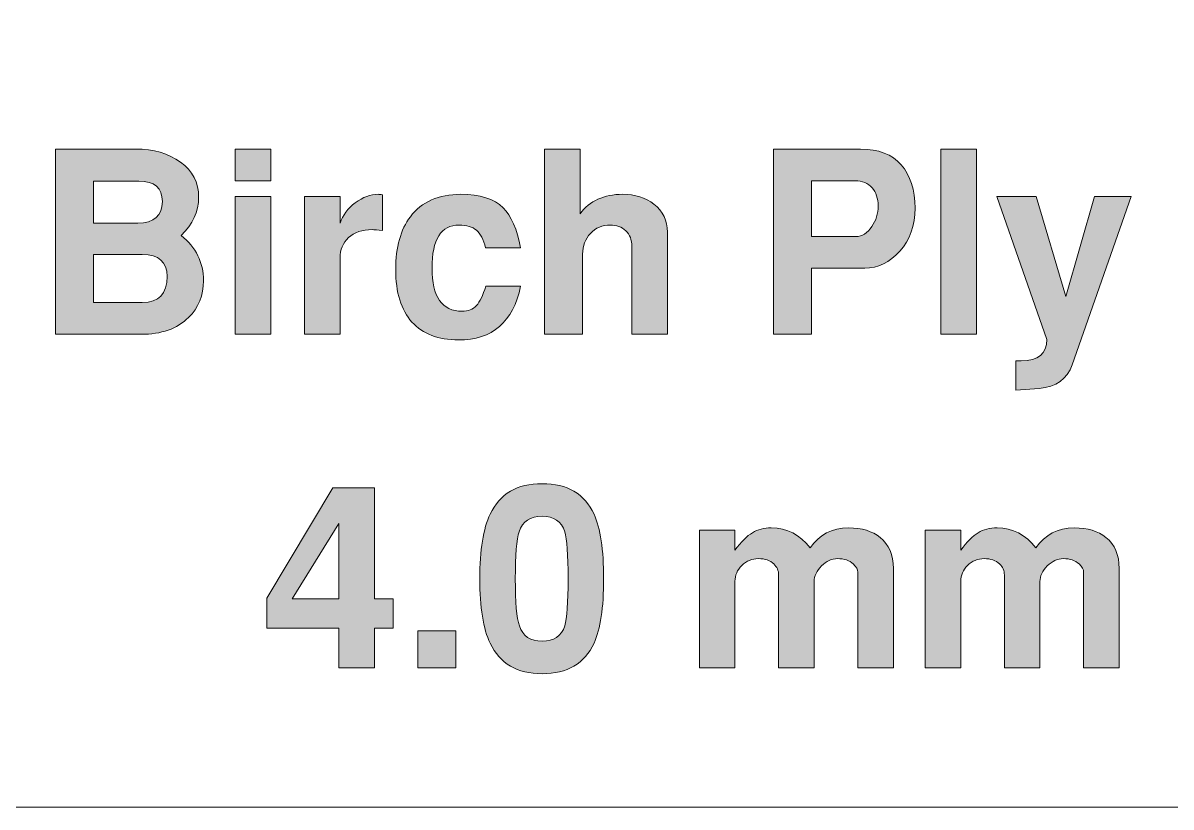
# Model space of a CAD drawing. Header units: inches. Extents: x 0.6 to 10.9, y -3.5 to -1.2.
# Drawn here: x 9.738 to 10.491, y -2.232 to -1.718 of the extents above; entities that cross this region are included whole.
import ezdxf

# ---------------------------------------------------------------- set-up
doc = ezdxf.new("R2010")
doc.units = ezdxf.units.IN
doc.header["$MEASUREMENT"] = 0
doc.layers.add('Layer 1', color=7, linetype='Continuous')

# ---------------------------------------------------------------- blocks, each defined once
blk = doc.blocks.new('block 2')
at = {"layer": 'Layer 1', "color": 7, "lineweight": 5, "true_color": 0xffffff}
blk.add_lwpolyline([(8.36709, -1.17471), (10.87459, -1.17471), (10.87459, -2.23241), (8.36362, -2.23241)], dxfattribs=at)
blk = doc.blocks.new('block 15')
at = {"layer": 'Layer 1', "true_color": 0xed1f24}
h = blk.add_hatch(color=240, dxfattribs=at)
h.dxf.hatch_style = 2
edge = h.paths.add_edge_path()
edge.add_spline(control_points=[(9.85645, -1.88717), (9.85645, -1.89684), (9.85318, -1.9049), (9.84662, -1.91134), (9.83917, -1.91867), (9.82878, -1.92234), (9.81545, -1.92234), (9.81545, -1.92234), (9.75928, -1.92234), (9.75928, -1.92234), (9.75928, -1.92234), (9.75928, -1.80084), (9.75928, -1.80084), (9.75928, -1.80084), (9.81195, -1.80084), (9.81195, -1.80084), (9.82362, -1.80084), (9.83342, -1.80368), (9.84137, -1.80934), (9.84931, -1.81501), (9.85329, -1.82273), (9.85329, -1.83251), (9.85329, -1.84184), (9.84945, -1.85018), (9.84178, -1.85751), (9.85156, -1.86529), (9.85645, -1.87518), (9.85645, -1.88717)], knot_values=[0, 0, 0, 0, 1, 1, 1, 2, 2, 2, 3, 3, 3, 4, 4, 4, 5, 5, 5, 6, 6, 6, 7, 7, 7, 8, 8, 8, 9, 9, 9, 9], degree=3, periodic=1)
edge = h.paths.add_edge_path()
edge.add_spline(control_points=[(9.82945, -1.83518), (9.82945, -1.82629), (9.82429, -1.82185), (9.81395, -1.82185), (9.81395, -1.82185), (9.78429, -1.82185), (9.78429, -1.82185), (9.78429, -1.82185), (9.78429, -1.84934), (9.78429, -1.84934), (9.78429, -1.84934), (9.81329, -1.84934), (9.81329, -1.84934), (9.82406, -1.84934), (9.82945, -1.84462), (9.82945, -1.83518)], knot_values=[0, 0, 0, 0, 1, 1, 1, 2, 2, 2, 3, 3, 3, 4, 4, 4, 5, 5, 5, 5], degree=3, periodic=1)
edge = h.paths.add_edge_path()
edge.add_spline(control_points=[(9.83262, -1.88435), (9.83262, -1.87479), (9.82718, -1.87001), (9.81628, -1.87001), (9.81628, -1.87001), (9.78429, -1.87001), (9.78429, -1.87001), (9.78429, -1.87001), (9.78429, -1.90151), (9.78429, -1.90151), (9.78429, -1.90151), (9.81628, -1.90151), (9.81628, -1.90151), (9.82718, -1.90151), (9.83262, -1.89579), (9.83262, -1.88435)], knot_values=[0, 0, 0, 0, 1, 1, 1, 2, 2, 2, 3, 3, 3, 4, 4, 4, 5, 5, 5, 5], degree=3, periodic=1)
h = blk.add_hatch(color=240, dxfattribs=at)
h.dxf.hatch_style = 2
h.paths.add_polyline_path([(9.90062, -1.82168), (9.87729, -1.82168), (9.87729, -1.80084), (9.90062, -1.80084)])
h.paths.add_polyline_path([(9.90062, -1.92234), (9.87729, -1.92234), (9.87729, -1.83201), (9.90062, -1.83201)])
h = blk.add_hatch(color=240, dxfattribs=at)
h.dxf.hatch_style = 2
edge = h.paths.add_edge_path()
edge.add_spline(control_points=[(10.16095, -1.92234), (10.16095, -1.92234), (10.13761, -1.92234), (10.13761, -1.92234), (10.13761, -1.92234), (10.13761, -1.86471), (10.13761, -1.86471), (10.13761, -1.86037), (10.13628, -1.85694), (10.13362, -1.85444), (10.13095, -1.85193), (10.12756, -1.85067), (10.12345, -1.85067), (10.11823, -1.85067), (10.11389, -1.85248), (10.11045, -1.85611), (10.10701, -1.85973), (10.10529, -1.86426), (10.10529, -1.86972), (10.10529, -1.86972), (10.10529, -1.92234), (10.10529, -1.92234), (10.10529, -1.92234), (10.08028, -1.92234), (10.08028, -1.92234), (10.08028, -1.92234), (10.08028, -1.80084), (10.08028, -1.80084), (10.08028, -1.80084), (10.10362, -1.80084), (10.10362, -1.80084), (10.10362, -1.80084), (10.10362, -1.84334), (10.10362, -1.84334), (10.10995, -1.83479), (10.11928, -1.83051), (10.13162, -1.83051), (10.13972, -1.83051), (10.14656, -1.83268), (10.15212, -1.83701), (10.15801, -1.84167), (10.16095, -1.84779), (10.16095, -1.85534), (10.16095, -1.85534), (10.16095, -1.92234), (10.16095, -1.92234)], knot_values=[0, 0, 0, 0, 1, 1, 1, 2, 2, 2, 3, 3, 3, 4, 4, 4, 5, 5, 5, 6, 6, 6, 7, 7, 7, 8, 8, 8, 9, 9, 9, 10, 10, 10, 11, 11, 11, 12, 12, 12, 13, 13, 13, 14, 14, 14, 15, 15, 15, 15], degree=3, periodic=1)
h = blk.add_hatch(color=240, dxfattribs=at)
h.dxf.hatch_style = 2
edge = h.paths.add_edge_path()
edge.add_spline(control_points=[(10.32345, -1.83967), (10.32345, -1.8509), (10.32012, -1.86026), (10.31345, -1.86776), (10.30678, -1.87526), (10.29912, -1.87901), (10.29045, -1.87901), (10.29045, -1.87901), (10.25562, -1.87901), (10.25562, -1.87901), (10.25562, -1.87901), (10.25562, -1.92234), (10.25562, -1.92234), (10.25562, -1.92234), (10.23062, -1.92234), (10.23062, -1.92234), (10.23062, -1.92234), (10.23062, -1.80084), (10.23062, -1.80084), (10.23062, -1.80084), (10.28778, -1.80084), (10.28778, -1.80084), (10.29956, -1.80084), (10.30845, -1.80429), (10.31445, -1.81118), (10.32045, -1.81807), (10.32345, -1.82757), (10.32345, -1.83967)], knot_values=[0, 0, 0, 0, 1, 1, 1, 2, 2, 2, 3, 3, 3, 4, 4, 4, 5, 5, 5, 6, 6, 6, 7, 7, 7, 8, 8, 8, 9, 9, 9, 9], degree=3, periodic=1)
edge = h.paths.add_edge_path()
edge.add_spline(control_points=[(10.29928, -1.83818), (10.29928, -1.83318), (10.29795, -1.82918), (10.29528, -1.82618), (10.29262, -1.82317), (10.28889, -1.82168), (10.28412, -1.82168), (10.28412, -1.82168), (10.25562, -1.82168), (10.25562, -1.82168), (10.25562, -1.82168), (10.25562, -1.85817), (10.25562, -1.85817), (10.25562, -1.85817), (10.28478, -1.85817), (10.28478, -1.85817), (10.28878, -1.85817), (10.29222, -1.85601), (10.29512, -1.85168), (10.29789, -1.84768), (10.29928, -1.84317), (10.29928, -1.83818)], knot_values=[0, 0, 0, 0, 1, 1, 1, 2, 2, 2, 3, 3, 3, 4, 4, 4, 5, 5, 5, 6, 6, 6, 7, 7, 7, 7], degree=3, periodic=1)
h = blk.add_hatch(color=240, dxfattribs=at)
h.dxf.hatch_style = 2
h.paths.add_polyline_path([(10.36378, -1.92234), (10.34045, -1.92234), (10.34045, -1.80084), (10.36378, -1.80084)])
h = blk.add_hatch(color=240, dxfattribs=at)
h.dxf.hatch_style = 2
edge = h.paths.add_edge_path()
edge.add_spline(control_points=[(9.97395, -1.85417), (9.97084, -1.85384), (9.96856, -1.85368), (9.96712, -1.85368), (9.96056, -1.85368), (9.95542, -1.85543), (9.9517, -1.85893), (9.94798, -1.86243), (9.94612, -1.86684), (9.94612, -1.87218), (9.94612, -1.87218), (9.94612, -1.92234), (9.94612, -1.92234), (9.94612, -1.92234), (9.92278, -1.92234), (9.92278, -1.92234), (9.92278, -1.92234), (9.92278, -1.83201), (9.92278, -1.83201), (9.92278, -1.83201), (9.94612, -1.83201), (9.94612, -1.83201), (9.94612, -1.83201), (9.94612, -1.84951), (9.94612, -1.84951), (9.94779, -1.84418), (9.95112, -1.83967), (9.95612, -1.83601), (9.96112, -1.83234), (9.96612, -1.83051), (9.97112, -1.83051), (9.97167, -1.83051), (9.97262, -1.83062), (9.97395, -1.83084), (9.97395, -1.83084), (9.97395, -1.85417), (9.97395, -1.85417)], knot_values=[0, 0, 0, 0, 1, 1, 1, 2, 2, 2, 3, 3, 3, 4, 4, 4, 5, 5, 5, 6, 6, 6, 7, 7, 7, 8, 8, 8, 9, 9, 9, 10, 10, 10, 11, 11, 11, 12, 12, 12, 12], degree=3, periodic=1)
h = blk.add_hatch(color=240, dxfattribs=at)
h.dxf.hatch_style = 2
edge = h.paths.add_edge_path()
edge.add_spline(control_points=[(10.06462, -1.89084), (10.05973, -1.91429), (10.04612, -1.92601), (10.02378, -1.92601), (10.01056, -1.92601), (10.00039, -1.92209), (9.99329, -1.91426), (9.98617, -1.90643), (9.98262, -1.8949), (9.98262, -1.87968), (9.98262, -1.86523), (9.98584, -1.85373), (9.99228, -1.84517), (9.99962, -1.8354), (10.01067, -1.83051), (10.02545, -1.83051), (10.0379, -1.83051), (10.04712, -1.83346), (10.05312, -1.83934), (10.05845, -1.84456), (10.06228, -1.85335), (10.06462, -1.86568), (10.06462, -1.86568), (10.04155, -1.86568), (10.04155, -1.86568), (10.04022, -1.86017), (10.03824, -1.8563), (10.03562, -1.85405), (10.033, -1.8518), (10.02918, -1.85067), (10.02417, -1.85067), (10.01236, -1.85067), (10.00645, -1.86009), (10.00645, -1.87893), (10.00645, -1.89776), (10.01303, -1.90718), (10.02618, -1.90718), (10.03019, -1.90718), (10.03333, -1.90595), (10.03562, -1.90351), (10.0379, -1.90107), (10.03994, -1.89684), (10.04172, -1.89084), (10.04172, -1.89084), (10.06462, -1.89084), (10.06462, -1.89084)], knot_values=[0, 0, 0, 0, 1, 1, 1, 2, 2, 2, 3, 3, 3, 4, 4, 4, 5, 5, 5, 6, 6, 6, 7, 7, 7, 8, 8, 8, 9, 9, 9, 10, 10, 10, 11, 11, 11, 12, 12, 12, 13, 13, 13, 14, 14, 14, 15, 15, 15, 15], degree=3, periodic=1)
h = blk.add_hatch(color=240, dxfattribs=at)
h.dxf.hatch_style = 2
edge = h.paths.add_edge_path()
edge.add_spline(control_points=[(10.46528, -1.83201), (10.46528, -1.83201), (10.42662, -1.94234), (10.42662, -1.94234), (10.42328, -1.95179), (10.41606, -1.95695), (10.40495, -1.95785), (10.40495, -1.95785), (10.38961, -1.95901), (10.38961, -1.95901), (10.38961, -1.95901), (10.38961, -1.93984), (10.38961, -1.93984), (10.38961, -1.93984), (10.39311, -1.93984), (10.39311, -1.93984), (10.40434, -1.93984), (10.40995, -1.93517), (10.40995, -1.92584), (10.40995, -1.92584), (10.37712, -1.83201), (10.37712, -1.83201), (10.37712, -1.83201), (10.40295, -1.83201), (10.40295, -1.83201), (10.40295, -1.83201), (10.42244, -1.89751), (10.42244, -1.89751), (10.42244, -1.89751), (10.44128, -1.83201), (10.44128, -1.83201), (10.44128, -1.83201), (10.46528, -1.83201), (10.46528, -1.83201)], knot_values=[0, 0, 0, 0, 1, 1, 1, 2, 2, 2, 3, 3, 3, 4, 4, 4, 5, 5, 5, 6, 6, 6, 7, 7, 7, 8, 8, 8, 9, 9, 9, 10, 10, 10, 11, 11, 11, 11], degree=3, periodic=1)
at = {"layer": 'Layer 1', "lineweight": 0}
for points in [[(9.90062, -1.82168), (9.87729, -1.82168), (9.87729, -1.80084), (9.90062, -1.80084), (9.90062, -1.82168)], [(10.36378, -1.92234), (10.34045, -1.92234), (10.34045, -1.80084), (10.36378, -1.80084), (10.36378, -1.92234)], [(9.90062, -1.92234), (9.87729, -1.92234), (9.87729, -1.83201), (9.90062, -1.83201), (9.90062, -1.92234)]]:
    blk.add_lwpolyline(points, dxfattribs=at)
for points, knots in [([(9.85645, -1.88717), (9.85645, -1.89684), (9.85318, -1.9049), (9.84662, -1.91134), (9.83917, -1.91867), (9.82878, -1.92234), (9.81545, -1.92234), (9.81545, -1.92234), (9.75928, -1.92234), (9.75928, -1.92234), (9.75928, -1.92234), (9.75928, -1.80084), (9.75928, -1.80084), (9.75928, -1.80084), (9.81195, -1.80084), (9.81195, -1.80084), (9.82362, -1.80084), (9.83342, -1.80368), (9.84137, -1.80934), (9.84931, -1.81501), (9.85329, -1.82273), (9.85329, -1.83251), (9.85329, -1.84184), (9.84945, -1.85018), (9.84178, -1.85751), (9.85156, -1.86529), (9.85645, -1.87518), (9.85645, -1.88717)], [0, 0, 0, 0, 1, 1, 1, 2, 2, 2, 3, 3, 3, 4, 4, 4, 5, 5, 5, 6, 6, 6, 7, 7, 7, 8, 8, 8, 9, 9, 9, 9]), ([(10.16095, -1.92234), (10.16095, -1.92234), (10.13761, -1.92234), (10.13761, -1.92234), (10.13761, -1.92234), (10.13761, -1.86471), (10.13761, -1.86471), (10.13761, -1.86037), (10.13628, -1.85694), (10.13362, -1.85444), (10.13095, -1.85193), (10.12756, -1.85067), (10.12345, -1.85067), (10.11823, -1.85067), (10.11389, -1.85248), (10.11045, -1.85611), (10.10701, -1.85973), (10.10529, -1.86426), (10.10529, -1.86972), (10.10529, -1.86972), (10.10529, -1.92234), (10.10529, -1.92234), (10.10529, -1.92234), (10.08028, -1.92234), (10.08028, -1.92234), (10.08028, -1.92234), (10.08028, -1.80084), (10.08028, -1.80084), (10.08028, -1.80084), (10.10362, -1.80084), (10.10362, -1.80084), (10.10362, -1.80084), (10.10362, -1.84334), (10.10362, -1.84334), (10.10995, -1.83479), (10.11928, -1.83051), (10.13162, -1.83051), (10.13972, -1.83051), (10.14656, -1.83268), (10.15212, -1.83701), (10.15801, -1.84167), (10.16095, -1.84779), (10.16095, -1.85534), (10.16095, -1.85534), (10.16095, -1.92234), (10.16095, -1.92234)], [0, 0, 0, 0, 1, 1, 1, 2, 2, 2, 3, 3, 3, 4, 4, 4, 5, 5, 5, 6, 6, 6, 7, 7, 7, 8, 8, 8, 9, 9, 9, 10, 10, 10, 11, 11, 11, 12, 12, 12, 13, 13, 13, 14, 14, 14, 15, 15, 15, 15]), ([(10.32345, -1.83967), (10.32345, -1.8509), (10.32012, -1.86026), (10.31345, -1.86776), (10.30678, -1.87526), (10.29912, -1.87901), (10.29045, -1.87901), (10.29045, -1.87901), (10.25562, -1.87901), (10.25562, -1.87901), (10.25562, -1.87901), (10.25562, -1.92234), (10.25562, -1.92234), (10.25562, -1.92234), (10.23062, -1.92234), (10.23062, -1.92234), (10.23062, -1.92234), (10.23062, -1.80084), (10.23062, -1.80084), (10.23062, -1.80084), (10.28778, -1.80084), (10.28778, -1.80084), (10.29956, -1.80084), (10.30845, -1.80429), (10.31445, -1.81118), (10.32045, -1.81807), (10.32345, -1.82757), (10.32345, -1.83967)], [0, 0, 0, 0, 1, 1, 1, 2, 2, 2, 3, 3, 3, 4, 4, 4, 5, 5, 5, 6, 6, 6, 7, 7, 7, 8, 8, 8, 9, 9, 9, 9]), ([(9.82945, -1.83518), (9.82945, -1.82629), (9.82429, -1.82185), (9.81395, -1.82185), (9.81395, -1.82185), (9.78429, -1.82185), (9.78429, -1.82185), (9.78429, -1.82185), (9.78429, -1.84934), (9.78429, -1.84934), (9.78429, -1.84934), (9.81329, -1.84934), (9.81329, -1.84934), (9.82406, -1.84934), (9.82945, -1.84462), (9.82945, -1.83518)], [0, 0, 0, 0, 1, 1, 1, 2, 2, 2, 3, 3, 3, 4, 4, 4, 5, 5, 5, 5]), ([(10.29928, -1.83818), (10.29928, -1.83318), (10.29795, -1.82918), (10.29528, -1.82618), (10.29262, -1.82317), (10.28889, -1.82168), (10.28412, -1.82168), (10.28412, -1.82168), (10.25562, -1.82168), (10.25562, -1.82168), (10.25562, -1.82168), (10.25562, -1.85817), (10.25562, -1.85817), (10.25562, -1.85817), (10.28478, -1.85817), (10.28478, -1.85817), (10.28878, -1.85817), (10.29222, -1.85601), (10.29512, -1.85168), (10.29789, -1.84768), (10.29928, -1.84317), (10.29928, -1.83818)], [0, 0, 0, 0, 1, 1, 1, 2, 2, 2, 3, 3, 3, 4, 4, 4, 5, 5, 5, 6, 6, 6, 7, 7, 7, 7]), ([(9.97395, -1.85417), (9.97084, -1.85384), (9.96856, -1.85368), (9.96712, -1.85368), (9.96056, -1.85368), (9.95542, -1.85543), (9.9517, -1.85893), (9.94798, -1.86243), (9.94612, -1.86684), (9.94612, -1.87218), (9.94612, -1.87218), (9.94612, -1.92234), (9.94612, -1.92234), (9.94612, -1.92234), (9.92278, -1.92234), (9.92278, -1.92234), (9.92278, -1.92234), (9.92278, -1.83201), (9.92278, -1.83201), (9.92278, -1.83201), (9.94612, -1.83201), (9.94612, -1.83201), (9.94612, -1.83201), (9.94612, -1.84951), (9.94612, -1.84951), (9.94779, -1.84418), (9.95112, -1.83967), (9.95612, -1.83601), (9.96112, -1.83234), (9.96612, -1.83051), (9.97112, -1.83051), (9.97167, -1.83051), (9.97262, -1.83062), (9.97395, -1.83084), (9.97395, -1.83084), (9.97395, -1.85417), (9.97395, -1.85417)], [0, 0, 0, 0, 1, 1, 1, 2, 2, 2, 3, 3, 3, 4, 4, 4, 5, 5, 5, 6, 6, 6, 7, 7, 7, 8, 8, 8, 9, 9, 9, 10, 10, 10, 11, 11, 11, 12, 12, 12, 12]), ([(10.06462, -1.89084), (10.05973, -1.91429), (10.04612, -1.92601), (10.02378, -1.92601), (10.01056, -1.92601), (10.00039, -1.92209), (9.99329, -1.91426), (9.98617, -1.90643), (9.98262, -1.8949), (9.98262, -1.87968), (9.98262, -1.86523), (9.98584, -1.85373), (9.99228, -1.84517), (9.99962, -1.8354), (10.01067, -1.83051), (10.02545, -1.83051), (10.0379, -1.83051), (10.04712, -1.83346), (10.05312, -1.83934), (10.05845, -1.84456), (10.06228, -1.85335), (10.06462, -1.86568), (10.06462, -1.86568), (10.04155, -1.86568), (10.04155, -1.86568), (10.04022, -1.86017), (10.03824, -1.8563), (10.03562, -1.85405), (10.033, -1.8518), (10.02918, -1.85067), (10.02417, -1.85067), (10.01236, -1.85067), (10.00645, -1.86009), (10.00645, -1.87893), (10.00645, -1.89776), (10.01303, -1.90718), (10.02618, -1.90718), (10.03019, -1.90718), (10.03333, -1.90595), (10.03562, -1.90351), (10.0379, -1.90107), (10.03994, -1.89684), (10.04172, -1.89084), (10.04172, -1.89084), (10.06462, -1.89084), (10.06462, -1.89084)], [0, 0, 0, 0, 1, 1, 1, 2, 2, 2, 3, 3, 3, 4, 4, 4, 5, 5, 5, 6, 6, 6, 7, 7, 7, 8, 8, 8, 9, 9, 9, 10, 10, 10, 11, 11, 11, 12, 12, 12, 13, 13, 13, 14, 14, 14, 15, 15, 15, 15]), ([(10.46528, -1.83201), (10.46528, -1.83201), (10.42662, -1.94234), (10.42662, -1.94234), (10.42328, -1.95179), (10.41606, -1.95695), (10.40495, -1.95785), (10.40495, -1.95785), (10.38961, -1.95901), (10.38961, -1.95901), (10.38961, -1.95901), (10.38961, -1.93984), (10.38961, -1.93984), (10.38961, -1.93984), (10.39311, -1.93984), (10.39311, -1.93984), (10.40434, -1.93984), (10.40995, -1.93517), (10.40995, -1.92584), (10.40995, -1.92584), (10.37712, -1.83201), (10.37712, -1.83201), (10.37712, -1.83201), (10.40295, -1.83201), (10.40295, -1.83201), (10.40295, -1.83201), (10.42244, -1.89751), (10.42244, -1.89751), (10.42244, -1.89751), (10.44128, -1.83201), (10.44128, -1.83201), (10.44128, -1.83201), (10.46528, -1.83201), (10.46528, -1.83201)], [0, 0, 0, 0, 1, 1, 1, 2, 2, 2, 3, 3, 3, 4, 4, 4, 5, 5, 5, 6, 6, 6, 7, 7, 7, 8, 8, 8, 9, 9, 9, 10, 10, 10, 11, 11, 11, 11]), ([(9.83262, -1.88435), (9.83262, -1.87479), (9.82718, -1.87001), (9.81628, -1.87001), (9.81628, -1.87001), (9.78429, -1.87001), (9.78429, -1.87001), (9.78429, -1.87001), (9.78429, -1.90151), (9.78429, -1.90151), (9.78429, -1.90151), (9.81628, -1.90151), (9.81628, -1.90151), (9.82718, -1.90151), (9.83262, -1.89579), (9.83262, -1.88435)], [0, 0, 0, 0, 1, 1, 1, 2, 2, 2, 3, 3, 3, 4, 4, 4, 5, 5, 5, 5])]:
    blk.add_open_spline(points, degree=3, knots=knots, dxfattribs=at)
blk = doc.blocks.new('block 17')
at = {"layer": 'Layer 1', "true_color": 0xed1f24}
h = blk.add_hatch(color=240, dxfattribs=at)
h.dxf.hatch_style = 2
h.paths.add_polyline_path([(9.98095, -2.11515), (9.96862, -2.11515), (9.96862, -2.14115), (9.94529, -2.14115), (9.94529, -2.11515), (9.89795, -2.11515), (9.89795, -2.09532), (9.94145, -2.02298), (9.96862, -2.02298), (9.96862, -2.09581), (9.98095, -2.09581)])
h.paths.add_polyline_path([(9.94529, -2.09581), (9.94529, -2.04635), (9.91457, -2.09581)])
h = blk.add_hatch(color=240, dxfattribs=at)
h.dxf.hatch_style = 2
edge = h.paths.add_edge_path()
edge.add_spline(control_points=[(10.11911, -2.08265), (10.11911, -2.10164), (10.117, -2.11576), (10.11278, -2.12498), (10.10656, -2.13831), (10.09523, -2.14498), (10.07878, -2.14498), (10.06234, -2.14498), (10.05095, -2.13831), (10.04462, -2.12498), (10.04006, -2.11554), (10.03778, -2.10143), (10.03778, -2.08265), (10.03778, -2.06387), (10.04006, -2.04976), (10.04462, -2.04032), (10.05095, -2.02698), (10.06234, -2.02031), (10.07878, -2.02031), (10.09523, -2.02031), (10.10656, -2.02698), (10.11278, -2.04032), (10.117, -2.04954), (10.11911, -2.06365), (10.11911, -2.08265)], knot_values=[0, 0, 0, 0, 1, 1, 1, 2, 2, 2, 3, 3, 3, 4, 4, 4, 5, 5, 5, 6, 6, 6, 7, 7, 7, 8, 8, 8, 8], degree=3, periodic=1)
edge = h.paths.add_edge_path()
edge.add_spline(control_points=[(10.09578, -2.08265), (10.09578, -2.06687), (10.09506, -2.05659), (10.09361, -2.05181), (10.09139, -2.04504), (10.08645, -2.04165), (10.07878, -2.04165), (10.071, -2.04165), (10.06595, -2.04504), (10.06362, -2.05181), (10.06195, -2.05682), (10.06112, -2.06709), (10.06112, -2.08265), (10.06112, -2.09821), (10.062, -2.10848), (10.06378, -2.11348), (10.06601, -2.12026), (10.071, -2.12365), (10.07878, -2.12365), (10.08645, -2.12365), (10.09139, -2.12026), (10.09361, -2.11348), (10.09506, -2.1087), (10.09578, -2.09842), (10.09578, -2.08265)], knot_values=[0, 0, 0, 0, 1, 1, 1, 2, 2, 2, 3, 3, 3, 4, 4, 4, 5, 5, 5, 6, 6, 6, 7, 7, 7, 8, 8, 8, 8], degree=3, periodic=1)
h = blk.add_hatch(color=240, dxfattribs=at)
h.dxf.hatch_style = 2
edge = h.paths.add_edge_path()
edge.add_spline(control_points=[(10.30929, -2.14115), (10.30929, -2.14115), (10.28596, -2.14115), (10.28596, -2.14115), (10.28596, -2.14115), (10.28596, -2.07846), (10.28596, -2.07846), (10.28596, -2.07658), (10.28495, -2.07475), (10.28295, -2.07297), (10.2804, -2.07064), (10.27695, -2.06948), (10.27262, -2.06948), (10.26884, -2.06948), (10.26534, -2.07106), (10.26212, -2.07422), (10.2589, -2.07738), (10.25728, -2.08079), (10.25728, -2.08445), (10.25728, -2.08445), (10.25728, -2.14115), (10.25728, -2.14115), (10.25728, -2.14115), (10.23395, -2.14115), (10.23395, -2.14115), (10.23395, -2.14115), (10.23395, -2.08015), (10.23395, -2.08015), (10.23395, -2.07737), (10.2329, -2.07498), (10.23079, -2.07298), (10.22834, -2.07064), (10.22496, -2.06948), (10.22062, -2.06948), (10.2164, -2.06948), (10.21279, -2.07098), (10.20978, -2.07398), (10.20679, -2.07698), (10.20529, -2.08042), (10.20529, -2.08432), (10.20529, -2.08432), (10.20529, -2.14115), (10.20529, -2.14115), (10.20529, -2.14115), (10.18195, -2.14115), (10.18195, -2.14115), (10.18195, -2.14115), (10.18195, -2.05082), (10.18195, -2.05082), (10.18195, -2.05082), (10.20529, -2.05082), (10.20529, -2.05082), (10.20529, -2.05082), (10.20529, -2.06398), (10.20529, -2.06398), (10.2094, -2.05842), (10.2132, -2.05459), (10.2167, -2.05248), (10.2202, -2.05037), (10.22434, -2.04932), (10.22912, -2.04932), (10.23945, -2.04932), (10.24795, -2.0537), (10.25462, -2.06248), (10.26062, -2.0537), (10.26901, -2.04932), (10.27979, -2.04932), (10.28856, -2.04932), (10.29551, -2.05143), (10.30062, -2.05565), (10.3064, -2.06021), (10.30929, -2.06698), (10.30929, -2.07598), (10.30929, -2.07598), (10.30929, -2.14115), (10.30929, -2.14115)], knot_values=[0, 0, 0, 0, 1, 1, 1, 2, 2, 2, 3, 3, 3, 4, 4, 4, 5, 5, 5, 6, 6, 6, 7, 7, 7, 8, 8, 8, 9, 9, 9, 10, 10, 10, 11, 11, 11, 12, 12, 12, 13, 13, 13, 14, 14, 14, 15, 15, 15, 16, 16, 16, 17, 17, 17, 18, 18, 18, 19, 19, 19, 20, 20, 20, 21, 21, 21, 22, 22, 22, 23, 23, 23, 24, 24, 24, 25, 25, 25, 25], degree=3, periodic=1)
h = blk.add_hatch(color=240, dxfattribs=at)
h.dxf.hatch_style = 2
edge = h.paths.add_edge_path()
edge.add_spline(control_points=[(10.45745, -2.14115), (10.45745, -2.14115), (10.43412, -2.14115), (10.43412, -2.14115), (10.43412, -2.14115), (10.43412, -2.07846), (10.43412, -2.07846), (10.43412, -2.07658), (10.43312, -2.07475), (10.43112, -2.07297), (10.42856, -2.07064), (10.42512, -2.06948), (10.42078, -2.06948), (10.41701, -2.06948), (10.41351, -2.07106), (10.41029, -2.07422), (10.40706, -2.07738), (10.40545, -2.08079), (10.40545, -2.08445), (10.40545, -2.08445), (10.40545, -2.14115), (10.40545, -2.14115), (10.40545, -2.14115), (10.38212, -2.14115), (10.38212, -2.14115), (10.38212, -2.14115), (10.38212, -2.08015), (10.38212, -2.08015), (10.38212, -2.07737), (10.38106, -2.07498), (10.37895, -2.07298), (10.37651, -2.07064), (10.37312, -2.06948), (10.36879, -2.06948), (10.36456, -2.06948), (10.36096, -2.07098), (10.35795, -2.07398), (10.35495, -2.07698), (10.35345, -2.08042), (10.35345, -2.08432), (10.35345, -2.08432), (10.35345, -2.14115), (10.35345, -2.14115), (10.35345, -2.14115), (10.33012, -2.14115), (10.33012, -2.14115), (10.33012, -2.14115), (10.33012, -2.05082), (10.33012, -2.05082), (10.33012, -2.05082), (10.35345, -2.05082), (10.35345, -2.05082), (10.35345, -2.05082), (10.35345, -2.06398), (10.35345, -2.06398), (10.35756, -2.05842), (10.36137, -2.05459), (10.36487, -2.05248), (10.36837, -2.05037), (10.37251, -2.04932), (10.37729, -2.04932), (10.38762, -2.04932), (10.39612, -2.0537), (10.40278, -2.06248), (10.40879, -2.0537), (10.41718, -2.04932), (10.42795, -2.04932), (10.43673, -2.04932), (10.44367, -2.05143), (10.44878, -2.05565), (10.45456, -2.06021), (10.45745, -2.06698), (10.45745, -2.07598), (10.45745, -2.07598), (10.45745, -2.14115), (10.45745, -2.14115)], knot_values=[0, 0, 0, 0, 1, 1, 1, 2, 2, 2, 3, 3, 3, 4, 4, 4, 5, 5, 5, 6, 6, 6, 7, 7, 7, 8, 8, 8, 9, 9, 9, 10, 10, 10, 11, 11, 11, 12, 12, 12, 13, 13, 13, 14, 14, 14, 15, 15, 15, 16, 16, 16, 17, 17, 17, 18, 18, 18, 19, 19, 19, 20, 20, 20, 21, 21, 21, 22, 22, 22, 23, 23, 23, 24, 24, 24, 25, 25, 25, 25], degree=3, periodic=1)
h = blk.add_hatch(color=240, dxfattribs=at)
h.dxf.hatch_style = 2
h.paths.add_polyline_path([(10.02212, -2.14115), (9.99712, -2.14115), (9.99712, -2.11681), (10.02212, -2.11681)])
at = {"layer": 'Layer 1', "lineweight": 0}
for points in [[(9.98095, -2.11515), (9.96862, -2.11515), (9.96862, -2.14115), (9.94529, -2.14115), (9.94529, -2.11515), (9.89795, -2.11515), (9.89795, -2.09532), (9.94145, -2.02298), (9.96862, -2.02298), (9.96862, -2.09581), (9.98095, -2.09581), (9.98095, -2.11515)], [(9.94529, -2.09581), (9.94529, -2.04635), (9.91457, -2.09581), (9.94529, -2.09581)], [(10.02212, -2.14115), (9.99712, -2.14115), (9.99712, -2.11681), (10.02212, -2.11681), (10.02212, -2.14115)]]:
    blk.add_lwpolyline(points, dxfattribs=at)
for points, knots in [([(10.11911, -2.08265), (10.11911, -2.10164), (10.117, -2.11576), (10.11278, -2.12498), (10.10656, -2.13831), (10.09523, -2.14498), (10.07878, -2.14498), (10.06234, -2.14498), (10.05095, -2.13831), (10.04462, -2.12498), (10.04006, -2.11554), (10.03778, -2.10143), (10.03778, -2.08265), (10.03778, -2.06387), (10.04006, -2.04976), (10.04462, -2.04032), (10.05095, -2.02698), (10.06234, -2.02031), (10.07878, -2.02031), (10.09523, -2.02031), (10.10656, -2.02698), (10.11278, -2.04032), (10.117, -2.04954), (10.11911, -2.06365), (10.11911, -2.08265)], [0, 0, 0, 0, 1, 1, 1, 2, 2, 2, 3, 3, 3, 4, 4, 4, 5, 5, 5, 6, 6, 6, 7, 7, 7, 8, 8, 8, 8]), ([(10.09578, -2.08265), (10.09578, -2.06687), (10.09506, -2.05659), (10.09361, -2.05181), (10.09139, -2.04504), (10.08645, -2.04165), (10.07878, -2.04165), (10.071, -2.04165), (10.06595, -2.04504), (10.06362, -2.05181), (10.06195, -2.05682), (10.06112, -2.06709), (10.06112, -2.08265), (10.06112, -2.09821), (10.062, -2.10848), (10.06378, -2.11348), (10.06601, -2.12026), (10.071, -2.12365), (10.07878, -2.12365), (10.08645, -2.12365), (10.09139, -2.12026), (10.09361, -2.11348), (10.09506, -2.1087), (10.09578, -2.09842), (10.09578, -2.08265)], [0, 0, 0, 0, 1, 1, 1, 2, 2, 2, 3, 3, 3, 4, 4, 4, 5, 5, 5, 6, 6, 6, 7, 7, 7, 8, 8, 8, 8]), ([(10.30929, -2.14115), (10.30929, -2.14115), (10.28596, -2.14115), (10.28596, -2.14115), (10.28596, -2.14115), (10.28596, -2.07846), (10.28596, -2.07846), (10.28596, -2.07658), (10.28495, -2.07475), (10.28295, -2.07297), (10.2804, -2.07064), (10.27695, -2.06948), (10.27262, -2.06948), (10.26884, -2.06948), (10.26534, -2.07106), (10.26212, -2.07422), (10.2589, -2.07738), (10.25728, -2.08079), (10.25728, -2.08445), (10.25728, -2.08445), (10.25728, -2.14115), (10.25728, -2.14115), (10.25728, -2.14115), (10.23395, -2.14115), (10.23395, -2.14115), (10.23395, -2.14115), (10.23395, -2.08015), (10.23395, -2.08015), (10.23395, -2.07737), (10.2329, -2.07498), (10.23079, -2.07298), (10.22834, -2.07064), (10.22496, -2.06948), (10.22062, -2.06948), (10.2164, -2.06948), (10.21279, -2.07098), (10.20978, -2.07398), (10.20679, -2.07698), (10.20529, -2.08042), (10.20529, -2.08432), (10.20529, -2.08432), (10.20529, -2.14115), (10.20529, -2.14115), (10.20529, -2.14115), (10.18195, -2.14115), (10.18195, -2.14115), (10.18195, -2.14115), (10.18195, -2.05082), (10.18195, -2.05082), (10.18195, -2.05082), (10.20529, -2.05082), (10.20529, -2.05082), (10.20529, -2.05082), (10.20529, -2.06398), (10.20529, -2.06398), (10.2094, -2.05842), (10.2132, -2.05459), (10.2167, -2.05248), (10.2202, -2.05037), (10.22434, -2.04932), (10.22912, -2.04932), (10.23945, -2.04932), (10.24795, -2.0537), (10.25462, -2.06248), (10.26062, -2.0537), (10.26901, -2.04932), (10.27979, -2.04932), (10.28856, -2.04932), (10.29551, -2.05143), (10.30062, -2.05565), (10.3064, -2.06021), (10.30929, -2.06698), (10.30929, -2.07598), (10.30929, -2.07598), (10.30929, -2.14115), (10.30929, -2.14115)], [0, 0, 0, 0, 1, 1, 1, 2, 2, 2, 3, 3, 3, 4, 4, 4, 5, 5, 5, 6, 6, 6, 7, 7, 7, 8, 8, 8, 9, 9, 9, 10, 10, 10, 11, 11, 11, 12, 12, 12, 13, 13, 13, 14, 14, 14, 15, 15, 15, 16, 16, 16, 17, 17, 17, 18, 18, 18, 19, 19, 19, 20, 20, 20, 21, 21, 21, 22, 22, 22, 23, 23, 23, 24, 24, 24, 25, 25, 25, 25]), ([(10.45745, -2.14115), (10.45745, -2.14115), (10.43412, -2.14115), (10.43412, -2.14115), (10.43412, -2.14115), (10.43412, -2.07846), (10.43412, -2.07846), (10.43412, -2.07658), (10.43312, -2.07475), (10.43112, -2.07297), (10.42856, -2.07064), (10.42512, -2.06948), (10.42078, -2.06948), (10.41701, -2.06948), (10.41351, -2.07106), (10.41029, -2.07422), (10.40706, -2.07738), (10.40545, -2.08079), (10.40545, -2.08445), (10.40545, -2.08445), (10.40545, -2.14115), (10.40545, -2.14115), (10.40545, -2.14115), (10.38212, -2.14115), (10.38212, -2.14115), (10.38212, -2.14115), (10.38212, -2.08015), (10.38212, -2.08015), (10.38212, -2.07737), (10.38106, -2.07498), (10.37895, -2.07298), (10.37651, -2.07064), (10.37312, -2.06948), (10.36879, -2.06948), (10.36456, -2.06948), (10.36096, -2.07098), (10.35795, -2.07398), (10.35495, -2.07698), (10.35345, -2.08042), (10.35345, -2.08432), (10.35345, -2.08432), (10.35345, -2.14115), (10.35345, -2.14115), (10.35345, -2.14115), (10.33012, -2.14115), (10.33012, -2.14115), (10.33012, -2.14115), (10.33012, -2.05082), (10.33012, -2.05082), (10.33012, -2.05082), (10.35345, -2.05082), (10.35345, -2.05082), (10.35345, -2.05082), (10.35345, -2.06398), (10.35345, -2.06398), (10.35756, -2.05842), (10.36137, -2.05459), (10.36487, -2.05248), (10.36837, -2.05037), (10.37251, -2.04932), (10.37729, -2.04932), (10.38762, -2.04932), (10.39612, -2.0537), (10.40278, -2.06248), (10.40879, -2.0537), (10.41718, -2.04932), (10.42795, -2.04932), (10.43673, -2.04932), (10.44367, -2.05143), (10.44878, -2.05565), (10.45456, -2.06021), (10.45745, -2.06698), (10.45745, -2.07598), (10.45745, -2.07598), (10.45745, -2.14115), (10.45745, -2.14115)], [0, 0, 0, 0, 1, 1, 1, 2, 2, 2, 3, 3, 3, 4, 4, 4, 5, 5, 5, 6, 6, 6, 7, 7, 7, 8, 8, 8, 9, 9, 9, 10, 10, 10, 11, 11, 11, 12, 12, 12, 13, 13, 13, 14, 14, 14, 15, 15, 15, 16, 16, 16, 17, 17, 17, 18, 18, 18, 19, 19, 19, 20, 20, 20, 21, 21, 21, 22, 22, 22, 23, 23, 23, 24, 24, 24, 25, 25, 25, 25])]:
    blk.add_open_spline(points, degree=3, knots=knots, dxfattribs=at)

msp = doc.modelspace()

# ---------------------------------------------------------------- block references
at = {"layer": 'Layer 1'}
for name in ['block 2', 'block 15', 'block 17']:
    msp.add_blockref(name, (0, 0), dxfattribs=at)

doc.saveas('drawing.dxf')
